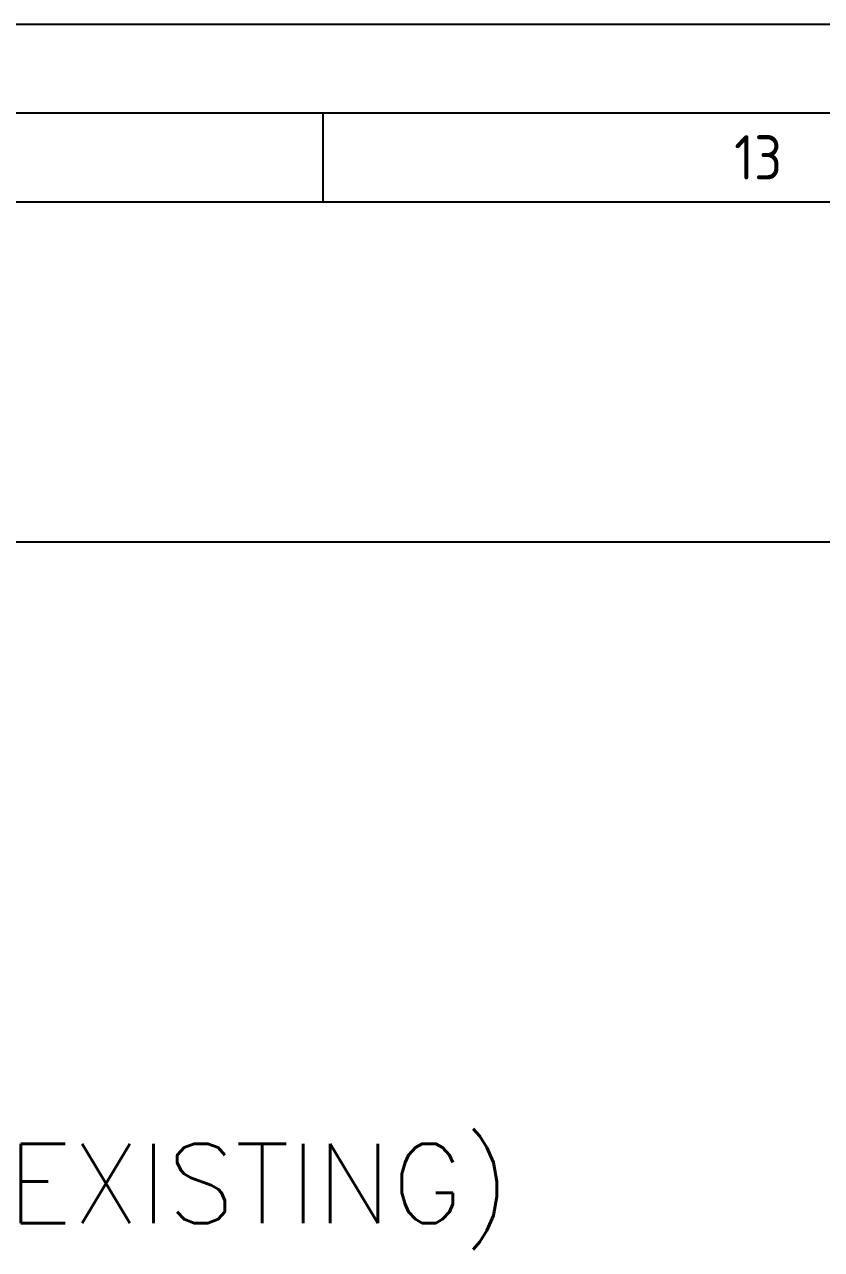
# Model space of a CAD drawing. Extents: x 0 to 34, y 0 to 22.
# Drawn here: x 23.766 to 25.536, y 19.278 to 22 of the extents above; entities that cross this region are included whole.
import ezdxf
from ezdxf.enums import TextEntityAlignment as Align

# ---------------------------------------------------------------- set-up
doc = ezdxf.new("R2010")
doc.units = 0
doc.header["$LTSCALE"] = 0.375
doc.header["$MEASUREMENT"] = 0
doc.layers.get('0').update_dxf_attribs({"color": 4})
doc.layers.add('SMSTitle', color=7, linetype='Continuous')
doc.layers.add('TEXT', color=7, linetype='Continuous')
doc.styles.add('ROMANS', font='ROMANS.shx')
doc.styles.get("Standard").update_dxf_attribs({"font": 'isocp.shx'})

# ---------------------------------------------------------------- blocks, each defined once
blk = doc.blocks.new('V-4055-D')
at = {"layer": 'SMSTitle', "color": 7}
for p, q in [((34, 22), (0, 22)), ((24.4295, 21.6063), (24.4295, 21.8012)), ((0.3937, 21.6063), (33.6063, 21.6063))]:
    blk.add_line(p, q, dxfattribs=at)
at = {"layer": 'SMSTitle', "color": 4}
blk.add_line((33.8031, 21.8031), (0.1969, 21.8031), dxfattribs=at)
at = {"layer": 'SMSTitle', "color": 7}
blk.add_text('13', height=0.09843, dxfattribs=at).set_placement((25.3423, 21.6555))
at = {"layer": 'SMSTitle', "color": 7, "linetype": 'Continuous', "flags": 2}
blk.add_attdef('SMSTITLE-INSERT', (33.6063, 0.1969), '', height=0.1378, dxfattribs=at)

msp = doc.modelspace()

# ---------------------------------------------------------------- linework, layer by layer
msp.add_line((14.3495, 20.8501), (31.7423, 20.8501))

# ---------------------------------------------------------------- block references
msp.add_blockref('V-4055-D', (0, 0))

# ---------------------------------------------------------------- texts
at = {"layer": 'TEXT', "style": 'ROMANS'}
msp.add_text('PLC (EXISTING)', height=0.176212, dxfattribs=at).set_placement((23.9508, 19.3366), align=Align.CENTER)

doc.saveas('drawing.dxf')
